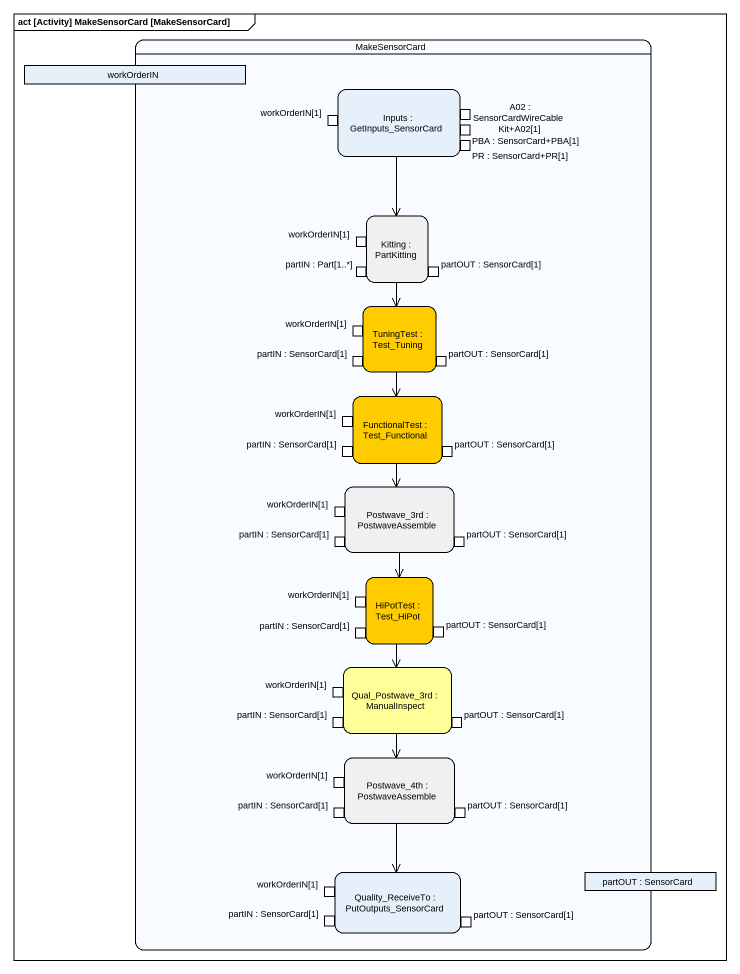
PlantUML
@startuml
mainframe act [Activity] MakeSensorCard [MakeSensorCard]
hide empty description
state MakeSensorCard {
  state workOrderIN <<object>>
  state "Inputs : GetInputs_SensorCard" as Inputs {
    state "workOrderIN[1]" as workOrderIN_1 <<inputPin>>
    state "A02 : SensorCardWireCableKit+A02[1]" as A02_SensorCardWireCableKit <<outputPin>>
    state "PBA : SensorCard+PBA[1]" as PBA_SensorCard_PBA_1 <<outputPin>>
    state "PR : SensorCard+PR[1]" as PR_SensorCard_PR_1 <<outputPin>>
  }
  state "Kitting : PartKitting" as Kitting #F0F0F0 {
    state "workOrderIN[1]" as workOrderIN_1_2 <<inputPin>>
    state "partIN : Part[1..*]" as partIN_Part_1 <<inputPin>>
    state "partOUT : SensorCard[1]" as partOUT_SensorCard_1 <<outputPin>>
  }
  state "TuningTest : Test_Tuning" as TuningTest #FFCC00 {
    state "partIN : SensorCard[1]" as partIN_SensorCard_1 <<inputPin>>
    state "workOrderIN[1]" as workOrderIN_1_3 <<inputPin>>
    state "partOUT : SensorCard[1]" as partOUT_SensorCard_1_2 <<outputPin>>
  }
  state "FunctionalTest : Test_Functional" as FunctionalTest #FFCC00 {
    state "workOrderIN[1]" as workOrderIN_1_4 <<inputPin>>
    state "partIN : SensorCard[1]" as partIN_SensorCard_1_2 <<inputPin>>
    state "partOUT : SensorCard[1]" as partOUT_SensorCard_1_3 <<outputPin>>
  }
  state "Postwave_3rd : PostwaveAssemble" as Postwave_3rd #F0F0F0 {
    state "workOrderIN[1]" as workOrderIN_1_5 <<inputPin>>
    state "partIN : SensorCard[1]" as partIN_SensorCard_1_3 <<inputPin>>
    state "partOUT : SensorCard[1]" as partOUT_SensorCard_1_4 <<outputPin>>
  }
  state "HiPotTest : Test_HiPot" as HiPotTest #FFCC00 {
    state "workOrderIN[1]" as workOrderIN_1_6 <<inputPin>>
    state "partIN : SensorCard[1]" as partIN_SensorCard_1_4 <<inputPin>>
    state "partOUT : SensorCard[1]" as partOUT_SensorCard_1_5 <<outputPin>>
  }
  state "Qual_Postwave_3rd : ManualInspect" as Qual_Postwave_3rd #FFFF99 {
    state "workOrderIN[1]" as workOrderIN_1_7 <<inputPin>>
    state "partIN : SensorCard[1]" as partIN_SensorCard_1_5 <<inputPin>>
    state "partOUT : SensorCard[1]" as partOUT_SensorCard_1_6 <<outputPin>>
  }
  state "Postwave_4th : PostwaveAssemble" as Postwave_4th #F0F0F0 {
    state "workOrderIN[1]" as workOrderIN_1_8 <<inputPin>>
    state "partIN : SensorCard[1]" as partIN_SensorCard_1_6 <<inputPin>>
    state "partOUT : SensorCard[1]" as partOUT_SensorCard_1_7 <<outputPin>>
  }
  state "Quality_ReceiveTo : PutOutputs_SensorCard" as Quality_ReceiveTo {
    state "workOrderIN[1]" as workOrderIN_1_9 <<inputPin>>
    state "partIN : SensorCard[1]" as partIN_SensorCard_1_7 <<inputPin>>
    state "partOUT : SensorCard[1]" as partOUT_SensorCard_1_8 <<outputPin>>
  }
  state "partOUT : SensorCard" as partOUT <<object>>
}
Inputs --> Kitting
Kitting --> TuningTest
TuningTest --> FunctionalTest
FunctionalTest --> Postwave_3rd
Postwave_3rd --> HiPotTest
HiPotTest --> Qual_Postwave_3rd
Qual_Postwave_3rd --> Postwave_4th
Postwave_4th --> Quality_ReceiveTo
@enduml
